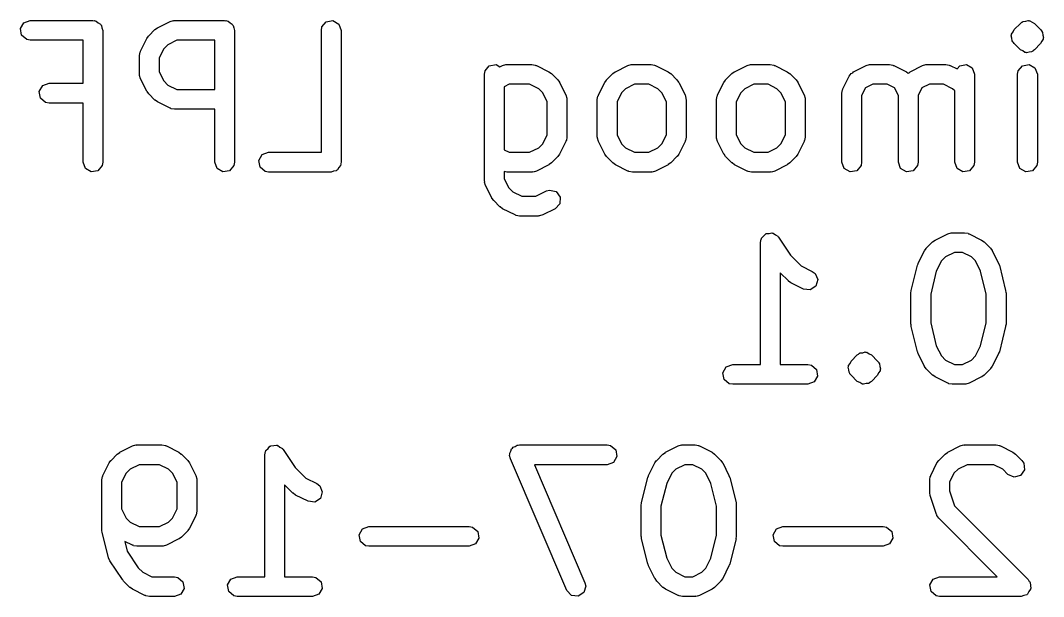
# Model space of a CAD drawing. Extents: x 121.2 to 177.3, y -123.3 to -74.8.
# Drawn here: x 162.56 to 170.32, y -79.82 to -75.45 of the extents above; entities that cross this region are included whole.
import ezdxf

# ---------------------------------------------------------------- set-up
doc = ezdxf.new("R2010")
doc.units = 0
doc.layers.add('BLACK', color=7, linetype='CONTINUOUS')

msp = doc.modelspace()

# ---------------------------------------------------------------- linework, layer by layer
at = {"layer": 'BLACK', "linetype": 'CONTINUOUS'}
for p, q in [((162.555, -75.5104), (162.581, -75.4659)), ((162.581, -75.4659), (162.629, -75.4484)), ((162.629, -75.4484), (163.105, -75.4484)), ((163.105, -75.4484), (163.115, -75.4501)), ((163.115, -75.4501), (163.118, -75.4495)), ((163.118, -75.4495), (163.121, -75.4512)), ((163.121, -75.4512), (163.131, -75.4529)), ((163.131, -75.4529), (163.146, -75.4654)), ((163.146, -75.4654), (163.163, -75.4752)), ((163.163, -75.4752), (163.165, -75.4815)), ((163.165, -75.4815), (163.17, -75.4859)), ((163.17, -75.4859), (163.174, -75.5051)), ((163.595, -75.5051), (163.596, -75.5039)), ((163.596, -75.5039), (163.691, -75.4563)), ((163.691, -75.4563), (163.716, -75.4489)), ((163.716, -75.4489), (163.72, -75.4499)), ((163.72, -75.4499), (163.724, -75.4484)), ((163.724, -75.4484), (164.105, -75.4484)), ((164.105, -75.4484), (164.115, -75.4501)), ((164.115, -75.4501), (164.118, -75.4495)), ((164.118, -75.4495), (164.121, -75.4512)), ((164.121, -75.4512), (164.131, -75.4529)), ((164.131, -75.4529), (164.146, -75.4654)), ((164.146, -75.4654), (164.163, -75.4752)), ((164.163, -75.4752), (164.165, -75.4815)), ((164.165, -75.4815), (164.17, -75.4859)), ((164.17, -75.4859), (164.174, -75.5051)), ((164.84, -75.5234), (164.844, -75.4977)), ((164.844, -75.4977), (164.877, -75.4584)), ((164.877, -75.4584), (164.928, -75.4495)), ((164.928, -75.4495), (164.972, -75.4752)), ((164.972, -75.4752), (164.99, -75.5234)), ((170.1, -75.518), (170.148, -75.4703)), ((170.148, -75.4703), (170.156, -75.4647)), ((170.156, -75.4647), (170.158, -75.4619)), ((170.158, -75.4619), (170.161, -75.4611)), ((170.161, -75.461), (170.163, -75.4584)), ((170.161, -75.4611), (170.161, -75.461)), ((170.163, -75.4584), (170.165, -75.4581)), ((170.165, -75.4581), (170.169, -75.4554)), ((170.169, -75.4554), (170.188, -75.4537)), ((170.188, -75.4537), (170.207, -75.4487)), ((170.207, -75.4487), (170.21, -75.4501)), ((170.21, -75.4501), (170.214, -75.4495)), ((170.214, -75.4495), (170.217, -75.4512)), ((170.217, -75.4512), (170.22, -75.4509)), ((170.22, -75.4509), (170.236, -75.4621)), ((170.236, -75.4621), (170.254, -75.4703)), ((170.254, -75.4703), (170.301, -75.518)), ((162.564, -75.5609), (162.555, -75.5104)), ((162.604, -75.5939), (162.564, -75.5609)), ((163.174, -75.5051), (163.18, -75.5234)), ((163.18, -75.5234), (163.18, -76.5234)), ((163.514, -75.5851), (163.528, -75.5671)), ((163.528, -75.5671), (163.529, -75.5656)), ((163.529, -75.5656), (163.576, -75.518)), ((163.576, -75.518), (163.595, -75.5051)), ((164.174, -75.5051), (164.18, -75.5234)), ((164.18, -75.5234), (164.18, -76.5234)), ((164.84, -76.4484), (164.84, -75.5234)), ((164.99, -75.5234), (164.99, -76.5234)), ((170.078, -75.5645), (170.081, -75.5583)), ((170.083, -75.5833), (170.078, -75.5645)), ((170.081, -75.5516), (170.092, -75.5356)), ((170.081, -75.5583), (170.081, -75.5516)), ((170.092, -75.5356), (170.1, -75.518)), ((170.301, -75.518), (170.307, -75.5261)), ((170.307, -75.5261), (170.31, -75.528)), ((170.31, -75.528), (170.311, -75.5312)), ((170.311, -75.5312), (170.316, -75.5393)), ((170.316, -75.5393), (170.318, -75.5587)), ((170.318, -75.5587), (170.323, -75.5775)), ((170.323, -75.5775), (170.32, -75.5837)), ((162.629, -75.5984), (162.604, -75.5939)), ((163.03, -75.5984), (162.629, -75.5984)), ((163.03, -75.9246), (163.03, -75.5984)), ((163.467, -75.6803), (163.514, -75.5851)), ((163.674, -75.6326), (163.643, -75.663)), ((163.742, -75.5984), (163.674, -75.6326)), ((164.03, -75.5984), (163.742, -75.5984)), ((164.03, -75.9722), (164.03, -75.5984)), ((170.085, -75.6027), (170.083, -75.5833)), ((170.091, -75.6108), (170.085, -75.6027)), ((170.092, -75.614), (170.091, -75.6108)), ((170.094, -75.6159), (170.092, -75.614)), ((170.1, -75.624), (170.094, -75.6159)), ((170.148, -75.6717), (170.1, -75.624)), ((170.301, -75.624), (170.254, -75.6717)), ((170.31, -75.6064), (170.301, -75.624)), ((170.321, -75.5904), (170.31, -75.6064)), ((170.32, -75.5837), (170.321, -75.5904)), ((163.459, -75.7139), (163.463, -75.6882)), ((163.459, -75.8567), (163.459, -75.7139)), ((163.463, -75.6882), (163.466, -75.6848)), ((163.466, -75.6848), (163.467, -75.6803)), ((163.643, -75.663), (163.609, -75.7316)), ((163.609, -75.7316), (163.609, -75.839)), ((170.165, -75.6799), (170.148, -75.6717)), ((170.181, -75.6911), (170.165, -75.6799)), ((170.185, -75.6908), (170.181, -75.6911)), ((170.188, -75.6925), (170.185, -75.6908)), ((170.191, -75.6919), (170.188, -75.6925)), ((170.194, -75.6933), (170.191, -75.6919)), ((170.213, -75.6883), (170.194, -75.6933)), ((170.232, -75.6866), (170.213, -75.6883)), ((170.236, -75.6839), (170.232, -75.6866)), ((170.238, -75.6836), (170.236, -75.6839)), ((170.24, -75.681), (170.238, -75.6836)), ((170.244, -75.6801), (170.24, -75.6809)), ((170.24, -75.6809), (170.24, -75.681)), ((170.246, -75.6773), (170.244, -75.6801)), ((170.254, -75.6717), (170.246, -75.6773)), ((166.083, -75.8311), (166.115, -75.7918)), ((166.115, -75.7918), (166.166, -75.7829)), ((166.166, -75.7829), (166.195, -75.7995)), ((166.195, -75.7995), (166.215, -75.7896)), ((166.215, -75.7896), (166.24, -75.7822)), ((166.24, -75.7822), (166.244, -75.7832)), ((166.244, -75.7832), (166.248, -75.7817)), ((166.248, -75.7817), (166.439, -75.7817)), ((166.439, -75.7817), (166.464, -75.7862)), ((166.464, -75.7862), (166.468, -75.7891)), ((166.468, -75.7891), (166.472, -75.7896)), ((166.472, -75.7896), (166.567, -75.8373)), ((167.072, -75.8373), (167.167, -75.7896)), ((167.167, -75.7896), (167.192, -75.7822)), ((167.192, -75.7822), (167.196, -75.7832)), ((167.196, -75.7832), (167.201, -75.7817)), ((167.201, -75.7817), (167.343, -75.7817)), ((167.343, -75.7817), (167.369, -75.7862)), ((167.369, -75.7862), (167.373, -75.7891)), ((167.373, -75.7891), (167.377, -75.7896)), ((167.377, -75.7896), (167.472, -75.8373)), ((167.977, -75.8373), (168.072, -75.7896)), ((168.072, -75.7896), (168.097, -75.7822)), ((168.097, -75.7822), (168.101, -75.7832)), ((168.101, -75.7832), (168.105, -75.7817)), ((168.105, -75.7817), (168.248, -75.7817)), ((168.248, -75.7817), (168.274, -75.7862)), ((168.274, -75.7862), (168.277, -75.7891)), ((168.277, -75.7891), (168.282, -75.7896)), ((168.282, -75.7896), (168.377, -75.8373)), ((168.881, -75.8373), (168.977, -75.7896)), ((168.977, -75.7896), (169.002, -75.7822)), ((169.002, -75.7822), (169.006, -75.7832)), ((169.006, -75.7832), (169.01, -75.7817)), ((169.01, -75.7817), (169.153, -75.7817)), ((169.153, -75.7817), (169.179, -75.7862)), ((169.179, -75.7862), (169.182, -75.7891)), ((169.182, -75.7891), (169.187, -75.7896)), ((169.187, -75.7896), (169.282, -75.8373)), ((169.31, -75.8373), (169.405, -75.7896)), ((169.405, -75.7896), (169.43, -75.7822)), ((169.43, -75.7822), (169.434, -75.7832)), ((169.434, -75.7832), (169.439, -75.7817)), ((169.439, -75.7817), (169.582, -75.7817)), ((169.582, -75.7817), (169.607, -75.7862)), ((169.607, -75.7862), (169.611, -75.7891)), ((169.611, -75.7891), (169.615, -75.7896)), ((169.615, -75.7896), (169.667, -75.8156)), ((169.667, -75.8156), (169.687, -75.7918)), ((169.687, -75.7918), (169.737, -75.7829)), ((169.737, -75.7829), (169.782, -75.8085)), ((169.782, -75.8085), (169.799, -75.8567)), ((170.13, -75.8311), (170.163, -75.7918)), ((170.163, -75.7918), (170.214, -75.7829)), ((170.214, -75.7829), (170.258, -75.8085)), ((170.258, -75.8085), (170.276, -75.8567)), ((163.46, -75.8609), (163.459, -75.8567)), ((163.459, -75.8653), (163.46, -75.8609)), ((163.467, -75.8903), (163.459, -75.8653)), ((163.514, -75.9855), (163.467, -75.8903)), ((163.609, -75.839), (163.643, -75.9075)), ((166.078, -75.8567), (166.083, -75.8311)), ((166.078, -76.6662), (166.078, -75.8567)), ((166.567, -75.8373), (166.586, -75.8506)), ((166.586, -75.8506), (166.587, -75.8513)), ((166.587, -75.8513), (166.635, -75.8989)), ((167.005, -75.8989), (167.052, -75.8513)), ((167.052, -75.8513), (167.071, -75.8384)), ((167.071, -75.8384), (167.072, -75.8373)), ((167.472, -75.8373), (167.49, -75.8506)), ((167.49, -75.8506), (167.492, -75.8513)), ((167.492, -75.8513), (167.539, -75.8989)), ((167.909, -75.8989), (167.957, -75.8513)), ((167.957, -75.8513), (167.975, -75.8384)), ((167.975, -75.8384), (167.977, -75.8373)), ((168.377, -75.8373), (168.395, -75.8506)), ((168.395, -75.8506), (168.397, -75.8513)), ((168.397, -75.8513), (168.444, -75.8989)), ((168.8, -75.966), (168.848, -75.8708)), ((168.848, -75.8708), (168.863, -75.8499)), ((168.863, -75.8499), (168.874, -75.8454)), ((168.874, -75.8454), (168.881, -75.8373)), ((169.282, -75.8373), (169.296, -75.848)), ((169.296, -75.848), (169.302, -75.8454)), ((169.302, -75.8454), (169.31, -75.8373)), ((169.799, -75.8567), (169.799, -76.5234)), ((170.126, -75.8567), (170.13, -75.8311)), ((170.126, -76.5234), (170.126, -75.8567)), ((170.276, -75.8567), (170.276, -76.5234)), ((162.698, -75.9865), (162.724, -75.9421)), ((162.724, -75.9421), (162.772, -75.9246)), ((162.772, -75.9246), (163.03, -75.9246)), ((163.643, -75.9075), (163.674, -75.9379)), ((163.674, -75.9379), (163.742, -75.9722)), ((166.266, -75.9317), (166.228, -75.9507)), ((166.228, -75.9507), (166.228, -76.4294)), ((166.421, -75.9317), (166.266, -75.9317)), ((166.49, -75.966), (166.421, -75.9317)), ((166.52, -75.9964), (166.49, -75.966)), ((166.635, -75.8989), (166.647, -75.9173)), ((166.647, -75.9173), (166.649, -75.9184)), ((166.649, -75.9184), (166.696, -76.0136)), ((166.943, -76.0136), (166.991, -75.9184)), ((166.991, -75.9184), (167.004, -75.9004)), ((167.004, -75.9004), (167.005, -75.8989)), ((167.15, -75.966), (167.119, -75.9964)), ((167.218, -75.9317), (167.15, -75.966)), ((167.326, -75.9317), (167.218, -75.9317)), ((167.394, -75.966), (167.326, -75.9317)), ((167.425, -75.9964), (167.394, -75.966)), ((167.539, -75.8989), (167.552, -75.9173)), ((167.552, -75.9173), (167.553, -75.9184)), ((167.553, -75.9184), (167.601, -76.0136)), ((167.848, -76.0136), (167.895, -75.9184)), ((167.895, -75.9184), (167.909, -75.9004)), ((167.909, -75.9004), (167.909, -75.8989)), ((168.055, -75.966), (168.024, -75.9964)), ((168.123, -75.9317), (168.055, -75.966)), ((168.231, -75.9317), (168.123, -75.9317)), ((168.299, -75.966), (168.231, -75.9317)), ((168.329, -75.9964), (168.299, -75.966)), ((168.444, -75.8989), (168.457, -75.9173)), ((168.457, -75.9173), (168.458, -75.9184)), ((168.458, -75.9184), (168.506, -76.0136)), ((168.797, -75.9739), (168.8, -75.9705)), ((168.8, -75.9705), (168.8, -75.966)), ((168.971, -75.9602), (168.942, -76.0173)), ((169.028, -75.9317), (168.971, -75.9602)), ((169.135, -75.9317), (169.028, -75.9317)), ((169.192, -75.9602), (169.135, -75.9317)), ((169.221, -76.0173), (169.192, -75.9602)), ((169.399, -75.9602), (169.371, -76.0173)), ((169.456, -75.9317), (169.399, -75.9602)), ((169.564, -75.9317), (169.456, -75.9317)), ((169.632, -75.966), (169.564, -75.9317)), ((169.649, -75.983), (169.632, -75.966)), ((162.707, -76.0371), (162.698, -75.9865)), ((162.746, -76.07), (162.707, -76.0371)), ((163.516, -75.9866), (163.514, -75.9855)), ((163.529, -76.005), (163.516, -75.9866)), ((163.576, -76.0526), (163.529, -76.005)), ((163.742, -75.9722), (164.03, -75.9722)), ((166.554, -76.0649), (166.52, -75.9964)), ((166.696, -76.0136), (166.704, -76.0386)), ((166.704, -76.0386), (166.703, -76.043)), ((166.703, -76.043), (166.704, -76.0472)), ((166.704, -76.0472), (166.704, -76.3329)), ((166.935, -76.0472), (166.94, -76.0215)), ((166.935, -76.3329), (166.935, -76.0472)), ((166.94, -76.0215), (166.943, -76.0181)), ((166.943, -76.0181), (166.943, -76.0136)), ((167.119, -75.9964), (167.085, -76.0649)), ((167.459, -76.0649), (167.425, -75.9964)), ((167.601, -76.0136), (167.608, -76.0386)), ((167.608, -76.0386), (167.607, -76.043)), ((167.607, -76.043), (167.609, -76.0472)), ((167.609, -76.0472), (167.609, -76.3329)), ((167.84, -76.0472), (167.844, -76.0215)), ((167.84, -76.3329), (167.84, -76.0472)), ((167.844, -76.0215), (167.847, -76.0181)), ((167.847, -76.0181), (167.848, -76.0136)), ((168.024, -75.9964), (167.99, -76.0649)), ((168.364, -76.0649), (168.329, -75.9964)), ((168.506, -76.0136), (168.513, -76.0386)), ((168.513, -76.0386), (168.512, -76.043)), ((168.512, -76.043), (168.514, -76.0472)), ((168.514, -76.0472), (168.514, -76.3329)), ((168.792, -75.9996), (168.797, -75.9739)), ((168.792, -76.5234), (168.792, -75.9996)), ((168.942, -76.0173), (168.942, -76.5234)), ((169.221, -76.5234), (169.221, -76.0173)), ((169.371, -76.0173), (169.371, -76.5234)), ((169.649, -76.5234), (169.649, -75.983)), ((162.772, -76.0746), (162.746, -76.07)), ((163.03, -76.0746), (162.772, -76.0746)), ((163.03, -76.5234), (163.03, -76.0746)), ((163.578, -76.0533), (163.576, -76.0526)), ((163.596, -76.0667), (163.578, -76.0533)), ((163.691, -76.1143), (163.596, -76.0667)), ((163.695, -76.1148), (163.691, -76.1143)), ((163.699, -76.1177), (163.695, -76.1148)), ((163.724, -76.1222), (163.699, -76.1177)), ((164.03, -76.1222), (163.724, -76.1222)), ((164.03, -76.5234), (164.03, -76.1222)), ((166.554, -76.3152), (166.554, -76.0649)), ((167.085, -76.0649), (167.085, -76.3152)), ((167.459, -76.3152), (167.459, -76.0649)), ((167.99, -76.0649), (167.99, -76.3152)), ((168.364, -76.3152), (168.364, -76.0649)), ((166.52, -76.3837), (166.554, -76.3152)), ((166.7, -76.3586), (166.697, -76.362)), ((166.704, -76.3329), (166.7, -76.3586)), ((166.937, -76.3371), (166.935, -76.3329)), ((166.936, -76.3415), (166.937, -76.3371)), ((166.943, -76.3664), (166.936, -76.3415)), ((167.085, -76.3152), (167.119, -76.3837)), ((167.425, -76.3837), (167.459, -76.3152)), ((167.604, -76.3586), (167.602, -76.362)), ((167.609, -76.3329), (167.604, -76.3586)), ((167.841, -76.3371), (167.84, -76.3329)), ((167.84, -76.3415), (167.841, -76.3371)), ((167.848, -76.3664), (167.84, -76.3415)), ((167.99, -76.3152), (168.024, -76.3837)), ((168.329, -76.3837), (168.364, -76.3152)), ((168.509, -76.3586), (168.506, -76.362)), ((168.514, -76.3329), (168.509, -76.3586)), ((166.228, -76.4294), (166.266, -76.4484)), ((166.421, -76.4484), (166.49, -76.4141)), ((166.49, -76.4141), (166.52, -76.3837)), ((166.696, -76.3664), (166.649, -76.4617)), ((166.697, -76.362), (166.696, -76.3664)), ((166.991, -76.4617), (166.943, -76.3664)), ((167.119, -76.3837), (167.15, -76.4141)), ((167.15, -76.4141), (167.218, -76.4484)), ((167.326, -76.4484), (167.394, -76.4141)), ((167.394, -76.4141), (167.425, -76.3837)), ((167.601, -76.3664), (167.553, -76.4617)), ((167.602, -76.362), (167.601, -76.3664)), ((167.895, -76.4617), (167.848, -76.3664)), ((168.024, -76.3837), (168.055, -76.4141)), ((168.055, -76.4141), (168.123, -76.4484)), ((168.231, -76.4484), (168.299, -76.4141)), ((168.299, -76.4141), (168.329, -76.3837)), ((168.506, -76.3664), (168.458, -76.4617)), ((168.506, -76.362), (168.506, -76.3664)), ((164.365, -76.5104), (164.391, -76.4659)), ((164.374, -76.5609), (164.365, -76.5104)), ((164.391, -76.4659), (164.439, -76.4484)), ((164.439, -76.4484), (164.84, -76.4484)), ((166.266, -76.4484), (166.421, -76.4484)), ((166.635, -76.4812), (166.587, -76.5288)), ((166.649, -76.4617), (166.635, -76.4797)), ((166.635, -76.4797), (166.635, -76.4812)), ((166.992, -76.4628), (166.991, -76.4617)), ((167.005, -76.4812), (166.992, -76.4628)), ((167.052, -76.5288), (167.005, -76.4812)), ((167.218, -76.4484), (167.326, -76.4484)), ((167.539, -76.4812), (167.492, -76.5288)), ((167.54, -76.4797), (167.539, -76.4812)), ((167.553, -76.4617), (167.54, -76.4797)), ((167.897, -76.4628), (167.895, -76.4617)), ((167.909, -76.4812), (167.897, -76.4628)), ((167.957, -76.5288), (167.909, -76.4812)), ((168.123, -76.4484), (168.231, -76.4484)), ((168.444, -76.4812), (168.397, -76.5288)), ((168.445, -76.4797), (168.444, -76.4812)), ((168.458, -76.4617), (168.445, -76.4797)), ((163.048, -76.5716), (163.03, -76.5234)), ((163.092, -76.5972), (163.048, -76.5716)), ((163.143, -76.5883), (163.092, -76.5972)), ((163.176, -76.549), (163.143, -76.5883)), ((163.18, -76.5234), (163.176, -76.549)), ((164.048, -76.5716), (164.03, -76.5234)), ((164.092, -76.5972), (164.048, -76.5716)), ((164.143, -76.5883), (164.092, -76.5972)), ((164.176, -76.549), (164.143, -76.5883)), ((164.18, -76.5234), (164.176, -76.549)), ((164.413, -76.5939), (164.374, -76.5609)), ((164.933, -76.5917), (164.915, -76.5984)), ((164.952, -76.5883), (164.933, -76.5917)), ((164.957, -76.5831), (164.952, -76.5883)), ((164.963, -76.5808), (164.957, -76.5831)), ((164.973, -76.564), (164.963, -76.5808)), ((164.985, -76.549), (164.973, -76.564)), ((164.987, -76.5393), (164.985, -76.549)), ((164.989, -76.5364), (164.987, -76.5393)), ((164.99, -76.5234), (164.988, -76.5331)), ((164.988, -76.5331), (164.989, -76.5364)), ((166.472, -76.5905), (166.447, -76.5979)), ((166.567, -76.5428), (166.472, -76.5905)), ((166.569, -76.5417), (166.567, -76.5428)), ((166.587, -76.5288), (166.569, -76.5417)), ((167.054, -76.5295), (167.052, -76.5288)), ((167.072, -76.5428), (167.054, -76.5295)), ((167.167, -76.5905), (167.072, -76.5428)), ((167.172, -76.591), (167.167, -76.5905)), ((167.175, -76.5939), (167.172, -76.591)), ((167.377, -76.5905), (167.352, -76.5979)), ((167.472, -76.5428), (167.377, -76.5905)), ((167.473, -76.5417), (167.472, -76.5428)), ((167.492, -76.5288), (167.473, -76.5417)), ((167.959, -76.5295), (167.957, -76.5288)), ((167.977, -76.5428), (167.959, -76.5295)), ((168.072, -76.5905), (167.977, -76.5428)), ((168.076, -76.591), (168.072, -76.5905)), ((168.08, -76.5939), (168.076, -76.591)), ((168.282, -76.5905), (168.257, -76.5979)), ((168.377, -76.5428), (168.282, -76.5905)), ((168.378, -76.5417), (168.377, -76.5428)), ((168.397, -76.5288), (168.378, -76.5417)), ((168.81, -76.5716), (168.792, -76.5234)), ((168.854, -76.5972), (168.81, -76.5716)), ((168.905, -76.5883), (168.854, -76.5972)), ((168.938, -76.549), (168.905, -76.5883)), ((168.942, -76.5234), (168.938, -76.549)), ((169.238, -76.5716), (169.221, -76.5234)), ((169.283, -76.5972), (169.238, -76.5716)), ((169.333, -76.5883), (169.283, -76.5972)), ((169.366, -76.549), (169.333, -76.5883)), ((169.371, -76.5234), (169.366, -76.549)), ((169.667, -76.5716), (169.649, -76.5234)), ((169.711, -76.5972), (169.667, -76.5716)), ((169.762, -76.5883), (169.711, -76.5972)), ((169.795, -76.549), (169.762, -76.5883)), ((169.799, -76.5234), (169.795, -76.549)), ((170.143, -76.5716), (170.126, -76.5234)), ((170.188, -76.5972), (170.143, -76.5716)), ((170.238, -76.5883), (170.188, -76.5972)), ((170.271, -76.549), (170.238, -76.5883)), ((170.276, -76.5234), (170.271, -76.549)), ((164.439, -76.5984), (164.413, -76.5939)), ((164.915, -76.5984), (164.439, -76.5984)), ((166.08, -76.6705), (166.078, -76.6662)), ((166.248, -76.5984), (166.228, -76.5948)), ((166.228, -76.5948), (166.228, -76.6485)), ((166.228, -76.6485), (166.262, -76.717)), ((166.439, -76.5984), (166.248, -76.5984)), ((166.443, -76.5968), (166.439, -76.5984)), ((166.447, -76.5979), (166.443, -76.5968)), ((167.201, -76.5984), (167.175, -76.5939)), ((167.343, -76.5984), (167.201, -76.5984)), ((167.348, -76.5968), (167.343, -76.5984)), ((167.352, -76.5979), (167.348, -76.5968)), ((168.105, -76.5984), (168.08, -76.5939)), ((168.248, -76.5984), (168.105, -76.5984)), ((168.252, -76.5968), (168.248, -76.5984)), ((168.257, -76.5979), (168.252, -76.5968)), ((166.078, -76.6748), (166.08, -76.6705)), ((166.086, -76.6998), (166.078, -76.6748)), ((166.134, -76.795), (166.086, -76.6998)), ((166.262, -76.717), (166.293, -76.7475)), ((166.293, -76.7475), (166.361, -76.7817)), ((166.469, -76.7817), (166.548, -76.742)), ((166.548, -76.742), (166.573, -76.7346)), ((166.573, -76.7346), (166.623, -76.7465)), ((166.623, -76.7465), (166.653, -76.7877)), ((166.135, -76.7961), (166.134, -76.795)), ((166.148, -76.8145), (166.135, -76.7961)), ((166.195, -76.8621), (166.148, -76.8145)), ((166.361, -76.7817), (166.469, -76.7817)), ((166.653, -76.7877), (166.65, -76.8389)), ((166.197, -76.8628), (166.195, -76.8621)), ((166.215, -76.8762), (166.197, -76.8628)), ((166.31, -76.9238), (166.215, -76.8762)), ((166.615, -76.8762), (166.52, -76.9238)), ((166.65, -76.8389), (166.615, -76.8762)), ((166.314, -76.9243), (166.31, -76.9238)), ((166.318, -76.9272), (166.314, -76.9243)), ((166.343, -76.9317), (166.318, -76.9272)), ((166.486, -76.9317), (166.343, -76.9317)), ((166.491, -76.9302), (166.486, -76.9317)), ((166.495, -76.9312), (166.491, -76.9302)), ((166.52, -76.9238), (166.495, -76.9312)), ((169.625, -77.0599), (169.629, -77.0584)), ((169.629, -77.0584), (169.724, -77.0584)), ((169.724, -77.0584), (169.75, -77.0629)), ((168.173, -77.1334), (168.178, -77.1077)), ((168.173, -78.0584), (168.173, -77.1334)), ((168.178, -77.1077), (168.181, -77.1044)), ((168.181, -77.1001), (168.197, -77.0851)), ((168.181, -77.1044), (168.181, -77.1001)), ((168.197, -77.0851), (168.211, -77.0684)), ((168.211, -77.0684), (168.215, -77.0677)), ((168.215, -77.0677), (168.218, -77.0647)), ((168.218, -77.0647), (168.24, -77.0633)), ((168.24, -77.0633), (168.261, -77.0595)), ((168.261, -77.0595), (168.265, -77.0617)), ((168.265, -77.0617), (168.269, -77.0614)), ((168.269, -77.0614), (168.287, -77.0743)), ((168.287, -77.0743), (168.306, -77.0852)), ((168.306, -77.0852), (168.307, -77.0892)), ((168.307, -77.0892), (168.311, -77.0918)), ((168.311, -77.0918), (168.402, -77.2285)), ((169.433, -77.1756), (169.481, -77.128)), ((169.481, -77.128), (169.499, -77.1151)), ((169.499, -77.1151), (169.5, -77.1139)), ((169.5, -77.1139), (169.596, -77.0663)), ((169.596, -77.0663), (169.621, -77.0589)), ((169.621, -77.0589), (169.625, -77.0599)), ((169.75, -77.0629), (169.754, -77.0658)), ((169.754, -77.0658), (169.758, -77.0663)), ((169.758, -77.0663), (169.853, -77.1139)), ((169.853, -77.1139), (169.871, -77.1273)), ((169.871, -77.1273), (169.873, -77.128)), ((169.873, -77.128), (169.92, -77.1756)), ((169.372, -77.2903), (169.419, -77.1951)), ((169.419, -77.1951), (169.433, -77.1771)), ((169.433, -77.1771), (169.433, -77.1756)), ((169.647, -77.2084), (169.578, -77.2426)), ((169.707, -77.2084), (169.647, -77.2084)), ((169.775, -77.2426), (169.707, -77.2084)), ((169.92, -77.1756), (169.933, -77.194)), ((169.933, -77.194), (169.934, -77.1951)), ((169.934, -77.1951), (169.982, -77.2903)), ((168.402, -77.2285), (168.483, -77.3098)), ((169.371, -77.2938), (169.372, -77.2903)), ((169.548, -77.273), (169.509, -77.35)), ((169.578, -77.2426), (169.548, -77.273)), ((169.806, -77.273), (169.775, -77.2426)), ((169.844, -77.35), (169.806, -77.273)), ((169.982, -77.2903), (169.986, -77.3027)), ((168.386, -77.4245), (168.323, -77.3621)), ((168.323, -77.3621), (168.323, -78.0584)), ((168.483, -77.3098), (168.567, -77.352)), ((168.567, -77.352), (168.588, -77.3675)), ((168.588, -77.3675), (168.609, -77.4146)), ((169.318, -77.4961), (169.366, -77.3057)), ((169.366, -77.3057), (169.371, -77.2938)), ((169.509, -77.35), (169.466, -77.5236)), ((169.888, -77.5236), (169.844, -77.35)), ((169.986, -77.3027), (169.988, -77.3057)), ((169.988, -77.3057), (170.035, -77.4961)), ((168.387, -77.4252), (168.386, -77.4245)), ((168.405, -77.4386), (168.387, -77.4252)), ((168.5, -77.4862), (168.405, -77.4386)), ((168.609, -77.4146), (168.594, -77.4638)), ((168.551, -77.492), (168.5, -77.4862)), ((168.594, -77.4638), (168.551, -77.492)), ((169.316, -77.5143), (169.319, -77.4996)), ((169.316, -77.7524), (169.316, -77.5143)), ((169.319, -77.4996), (169.318, -77.4961)), ((169.466, -77.5236), (169.466, -77.7432)), ((169.888, -77.7432), (169.888, -77.5236)), ((170.035, -77.4961), (170.036, -77.5111)), ((170.036, -77.5111), (170.038, -77.5143)), ((170.038, -77.5143), (170.038, -77.7524)), ((169.317, -77.7557), (169.316, -77.7524)), ((169.318, -77.7706), (169.317, -77.7557)), ((169.466, -77.7432), (169.509, -77.9167)), ((169.844, -77.9167), (169.888, -77.7432)), ((170.038, -77.7524), (170.035, -77.7672)), ((169.366, -77.9611), (169.318, -77.7706)), ((170.035, -77.7706), (169.988, -77.9611)), ((170.035, -77.7672), (170.035, -77.7706)), ((168.862, -78.0327), (168.909, -77.9851)), ((168.909, -77.9851), (168.918, -77.9794)), ((168.918, -77.9794), (168.92, -77.9767)), ((168.92, -77.9767), (168.923, -77.9758)), ((168.923, -77.9757), (168.925, -77.9732)), ((168.923, -77.9758), (168.923, -77.9757)), ((168.925, -77.9732), (168.927, -77.9728)), ((168.927, -77.9728), (168.931, -77.9702)), ((168.931, -77.9702), (168.95, -77.9685)), ((168.95, -77.9685), (168.969, -77.9634)), ((168.969, -77.9634), (168.972, -77.9649)), ((168.972, -77.9649), (168.976, -77.9643)), ((168.976, -77.9643), (168.979, -77.966)), ((168.979, -77.966), (168.982, -77.9657)), ((168.982, -77.9657), (168.998, -77.9769)), ((168.998, -77.9769), (169.016, -77.9851)), ((169.016, -77.9851), (169.063, -78.0327)), ((169.368, -77.964), (169.366, -77.9611)), ((169.372, -77.9764), (169.368, -77.964)), ((169.419, -78.0717), (169.372, -77.9764)), ((169.509, -77.9167), (169.548, -77.9937)), ((169.806, -77.9937), (169.844, -77.9167)), ((169.982, -77.9764), (169.934, -78.0717)), ((169.988, -77.9611), (169.982, -77.9729)), ((169.982, -77.9729), (169.982, -77.9764)), ((167.914, -78.0759), (167.963, -78.0584)), ((167.963, -78.0584), (168.173, -78.0584)), ((168.323, -78.0584), (168.534, -78.0584)), ((168.534, -78.0584), (168.56, -78.0629)), ((168.56, -78.0629), (168.599, -78.0959)), ((168.842, -78.0663), (168.854, -78.0504)), ((168.843, -78.0731), (168.842, -78.0663)), ((168.854, -78.0504), (168.862, -78.0327)), ((169.063, -78.0327), (169.069, -78.0408)), ((169.069, -78.0408), (169.072, -78.0427)), ((169.072, -78.0427), (169.072, -78.046)), ((169.072, -78.046), (169.078, -78.0541)), ((169.078, -78.0541), (169.08, -78.0735)), ((169.548, -77.9937), (169.578, -78.0241)), ((169.578, -78.0241), (169.647, -78.0584)), ((169.647, -78.0584), (169.707, -78.0584)), ((169.707, -78.0584), (169.775, -78.0241)), ((169.775, -78.0241), (169.806, -77.9937)), ((167.889, -78.1204), (167.914, -78.0759)), ((167.898, -78.1709), (167.889, -78.1204)), ((168.599, -78.0959), (168.608, -78.1464)), ((168.84, -78.0792), (168.843, -78.0731)), ((168.845, -78.098), (168.84, -78.0792)), ((168.847, -78.1175), (168.845, -78.098)), ((168.853, -78.1256), (168.847, -78.1175)), ((168.853, -78.1288), (168.853, -78.1256)), ((168.856, -78.1307), (168.853, -78.1288)), ((168.862, -78.1388), (168.856, -78.1307)), ((168.909, -78.1864), (168.862, -78.1388)), ((169.063, -78.1388), (169.016, -78.1864)), ((169.071, -78.1211), (169.063, -78.1388)), ((169.083, -78.1052), (169.071, -78.1211)), ((169.08, -78.0735), (169.085, -78.0923)), ((169.085, -78.0923), (169.082, -78.0984)), ((169.082, -78.0984), (169.083, -78.1052)), ((169.42, -78.0728), (169.419, -78.0717)), ((169.433, -78.0912), (169.42, -78.0728)), ((169.481, -78.1388), (169.433, -78.0912)), ((169.482, -78.1395), (169.481, -78.1388)), ((169.5, -78.1528), (169.482, -78.1395)), ((169.873, -78.1388), (169.854, -78.1517)), ((169.92, -78.0912), (169.873, -78.1388)), ((169.921, -78.0897), (169.92, -78.0912)), ((169.934, -78.0717), (169.921, -78.0897)), ((167.937, -78.2039), (167.898, -78.1709)), ((167.963, -78.2084), (167.937, -78.2039)), ((168.534, -78.2084), (167.963, -78.2084)), ((168.582, -78.1908), (168.534, -78.2084)), ((168.608, -78.1464), (168.582, -78.1908)), ((168.927, -78.1946), (168.909, -78.1864)), ((168.943, -78.2058), (168.927, -78.1946)), ((168.947, -78.2055), (168.943, -78.2058)), ((168.949, -78.2072), (168.947, -78.2055)), ((168.953, -78.2066), (168.949, -78.2072)), ((168.956, -78.2081), (168.953, -78.2066)), ((168.975, -78.2031), (168.956, -78.2081)), ((168.994, -78.2014), (168.975, -78.2031)), ((168.998, -78.1987), (168.994, -78.2014)), ((169, -78.1983), (168.998, -78.1987)), ((169.002, -78.1958), (169, -78.1983)), ((169.006, -78.1948), (169.002, -78.1957)), ((169.002, -78.1957), (169.002, -78.1958)), ((169.007, -78.1921), (169.006, -78.1948)), ((169.016, -78.1864), (169.007, -78.1921)), ((169.596, -78.2005), (169.5, -78.1528)), ((169.6, -78.201), (169.596, -78.2005)), ((169.604, -78.2039), (169.6, -78.201)), ((169.629, -78.2084), (169.604, -78.2039)), ((169.724, -78.2084), (169.629, -78.2084)), ((169.729, -78.2068), (169.724, -78.2084)), ((169.733, -78.2079), (169.729, -78.2068)), ((169.758, -78.2005), (169.733, -78.2079)), ((169.853, -78.1528), (169.758, -78.2005)), ((169.854, -78.1517), (169.853, -78.1528)), ((163.31, -78.7239), (163.405, -78.6763)), ((163.405, -78.6763), (163.43, -78.6689)), ((163.43, -78.6689), (163.434, -78.6699)), ((163.434, -78.6699), (163.439, -78.6684)), ((163.439, -78.6684), (163.629, -78.6684)), ((163.629, -78.6684), (163.655, -78.6729)), ((163.655, -78.6729), (163.658, -78.6758)), ((163.658, -78.6758), (163.663, -78.6763)), ((163.663, -78.6763), (163.758, -78.7239)), ((164.435, -78.6951), (164.449, -78.6784)), ((164.449, -78.6784), (164.453, -78.6777)), ((164.453, -78.6777), (164.456, -78.6747)), ((164.456, -78.6747), (164.478, -78.6733)), ((164.478, -78.6733), (164.499, -78.6695)), ((164.499, -78.6695), (164.503, -78.6717)), ((164.503, -78.6717), (164.507, -78.6714)), ((164.507, -78.6714), (164.525, -78.6843)), ((164.525, -78.6843), (164.544, -78.6952)), ((166.291, -78.6936), (166.295, -78.6859)), ((166.295, -78.6859), (166.312, -78.6799)), ((166.312, -78.6799), (166.326, -78.6704)), ((166.326, -78.6704), (166.335, -78.6714)), ((166.335, -78.6714), (166.343, -78.6684)), ((166.343, -78.6684), (167.01, -78.6684)), ((167.01, -78.6684), (167.036, -78.6729)), ((167.036, -78.6729), (167.075, -78.7059)), ((167.453, -78.7239), (167.548, -78.6763)), ((167.548, -78.6763), (167.573, -78.6689)), ((167.573, -78.6689), (167.577, -78.6699)), ((167.577, -78.6699), (167.582, -78.6684)), ((167.582, -78.6684), (167.677, -78.6684)), ((167.677, -78.6684), (167.702, -78.6729)), ((167.702, -78.6729), (167.706, -78.6758)), ((167.706, -78.6758), (167.71, -78.6763)), ((167.71, -78.6763), (167.806, -78.7239)), ((169.596, -78.7239), (169.691, -78.6763)), ((169.691, -78.6763), (169.716, -78.6689)), ((169.716, -78.6689), (169.72, -78.6699)), ((169.72, -78.6699), (169.724, -78.6684)), ((169.724, -78.6684), (169.963, -78.6684)), ((169.963, -78.6684), (169.988, -78.6729)), ((169.988, -78.6729), (169.992, -78.6758)), ((169.992, -78.6758), (169.996, -78.6763)), ((169.996, -78.6763), (170.091, -78.7239)), ((163.243, -78.7856), (163.29, -78.738)), ((163.29, -78.738), (163.309, -78.7251)), ((163.309, -78.7251), (163.31, -78.7239)), ((163.758, -78.7239), (163.776, -78.7373)), ((163.776, -78.7373), (163.777, -78.738)), ((163.777, -78.738), (163.825, -78.7856)), ((164.411, -78.7434), (164.416, -78.7177)), ((164.411, -79.6684), (164.411, -78.7434)), ((164.416, -78.7177), (164.419, -78.7144)), ((164.419, -78.7101), (164.435, -78.6951)), ((164.419, -78.7144), (164.419, -78.7101)), ((164.544, -78.6952), (164.545, -78.6992)), ((164.545, -78.6992), (164.549, -78.7018)), ((164.549, -78.7018), (164.64, -78.8385)), ((166.269, -78.7476), (166.271, -78.7391)), ((166.275, -78.7729), (166.269, -78.7476)), ((166.27, -78.7304), (166.278, -78.7152)), ((166.271, -78.7391), (166.27, -78.7304)), ((166.278, -78.7152), (166.283, -78.6985)), ((166.283, -78.6985), (166.291, -78.6936)), ((167.084, -78.7564), (167.058, -78.8008)), ((167.075, -78.7059), (167.084, -78.7564)), ((167.386, -78.7856), (167.433, -78.738)), ((167.433, -78.738), (167.452, -78.7251)), ((167.452, -78.7251), (167.453, -78.7239)), ((167.806, -78.7239), (167.824, -78.7373)), ((167.824, -78.7373), (167.825, -78.738)), ((167.825, -78.738), (167.873, -78.7856)), ((169.529, -78.7856), (169.576, -78.738)), ((169.576, -78.738), (169.595, -78.7251)), ((169.595, -78.7251), (169.596, -78.7239)), ((170.091, -78.7239), (170.109, -78.7373)), ((170.109, -78.7373), (170.111, -78.738)), ((170.111, -78.738), (170.158, -78.7856)), ((163.181, -78.9003), (163.229, -78.8051)), ((163.229, -78.8051), (163.242, -78.7871)), ((163.242, -78.7871), (163.243, -78.7856)), ((163.456, -78.8184), (163.388, -78.8526)), ((163.611, -78.8184), (163.456, -78.8184)), ((163.68, -78.8526), (163.611, -78.8184)), ((163.825, -78.7856), (163.838, -78.804)), ((163.838, -78.804), (163.839, -78.8051)), ((163.839, -78.8051), (163.887, -78.9003)), ((164.64, -78.8385), (164.721, -78.9198)), ((166.703, -79.7729), (166.275, -78.7729)), ((167.01, -78.8184), (166.457, -78.8184)), ((166.457, -78.8184), (166.841, -79.7138)), ((167.058, -78.8008), (167.01, -78.8184)), ((167.324, -78.9003), (167.372, -78.8051)), ((167.372, -78.8051), (167.385, -78.7871)), ((167.385, -78.7871), (167.386, -78.7856)), ((167.599, -78.8184), (167.531, -78.8526)), ((167.659, -78.8184), (167.599, -78.8184)), ((167.728, -78.8526), (167.659, -78.8184)), ((167.873, -78.7856), (167.886, -78.804)), ((167.886, -78.804), (167.887, -78.8051)), ((167.887, -78.8051), (167.934, -78.9003)), ((169.467, -78.9003), (169.514, -78.8051)), ((169.514, -78.8051), (169.528, -78.7871)), ((169.528, -78.7871), (169.529, -78.7856)), ((169.742, -78.8184), (169.674, -78.8526)), ((169.945, -78.8184), (169.742, -78.8184)), ((170.013, -78.8526), (169.945, -78.8184)), ((170.158, -78.7856), (170.173, -78.8069)), ((170.173, -78.8069), (170.178, -78.858)), ((163.173, -78.9339), (163.178, -78.9082)), ((163.178, -78.9082), (163.181, -78.9048)), ((163.181, -78.9048), (163.181, -78.9003)), ((163.357, -78.883), (163.323, -78.9516)), ((163.388, -78.8526), (163.357, -78.883)), ((163.71, -78.883), (163.68, -78.8526)), ((163.745, -78.9516), (163.71, -78.883)), ((163.887, -78.9003), (163.894, -78.9253)), ((164.721, -78.9198), (164.806, -78.962)), ((167.271, -79.1061), (167.318, -78.9157)), ((167.318, -78.9157), (167.324, -78.9038)), ((167.324, -78.9038), (167.324, -78.9003)), ((167.5, -78.883), (167.462, -78.96)), ((167.531, -78.8526), (167.5, -78.883)), ((167.758, -78.883), (167.728, -78.8526)), ((167.797, -78.96), (167.758, -78.883)), ((167.934, -78.9003), (167.938, -78.9127)), ((167.938, -78.9127), (167.94, -78.9157)), ((167.94, -78.9157), (167.988, -79.1061)), ((169.459, -78.9339), (169.463, -78.9082)), ((169.463, -78.9082), (169.466, -78.9048)), ((169.466, -78.9048), (169.467, -78.9003)), ((169.643, -78.883), (169.609, -78.9516)), ((169.674, -78.8526), (169.643, -78.883)), ((170.052, -78.8917), (170.013, -78.8526)), ((170.099, -78.9133), (170.052, -78.8917)), ((170.148, -78.9001), (170.099, -78.9133)), ((170.178, -78.858), (170.148, -78.9001)), ((163.173, -79.3148), (163.173, -78.9339)), ((163.323, -78.9516), (163.323, -79.1542)), ((163.745, -79.1542), (163.745, -78.9516)), ((163.894, -78.9253), (163.893, -78.9296)), ((163.893, -78.9296), (163.895, -78.9339)), ((163.895, -78.9339), (163.895, -79.172)), ((164.624, -79.0345), (164.561, -78.9721)), ((164.561, -78.9721), (164.561, -79.6684)), ((164.806, -78.962), (164.827, -78.9775)), ((164.827, -78.9775), (164.847, -79.0246)), ((167.462, -78.96), (167.418, -79.1336)), ((167.84, -79.1336), (167.797, -78.96)), ((169.459, -79.0291), (169.459, -78.9339)), ((169.609, -78.9516), (169.609, -79.0169)), ((164.625, -79.0352), (164.624, -79.0345)), ((164.643, -79.0486), (164.625, -79.0352)), ((164.739, -79.0962), (164.643, -79.0486)), ((164.832, -79.0738), (164.789, -79.102)), ((164.847, -79.0246), (164.832, -79.0738)), ((169.46, -79.0306), (169.459, -79.0291)), ((169.463, -79.0528), (169.46, -79.0306)), ((169.51, -79.1957), (169.463, -79.0528)), ((169.609, -79.0169), (169.647, -79.1314)), ((163.323, -79.1542), (163.357, -79.2228)), ((163.71, -79.2228), (163.745, -79.1542)), ((164.789, -79.102), (164.739, -79.0962)), ((167.268, -79.1243), (167.271, -79.1096)), ((167.268, -79.3624), (167.268, -79.1243)), ((167.271, -79.1096), (167.271, -79.1061)), ((167.418, -79.1336), (167.418, -79.3532)), ((167.84, -79.3532), (167.84, -79.1336)), ((167.988, -79.1061), (167.989, -79.1211)), ((167.989, -79.1211), (167.99, -79.1243)), ((167.99, -79.1243), (167.99, -79.3624)), ((169.647, -79.1314), (170.206, -79.6903)), ((163.357, -79.2228), (163.388, -79.2532)), ((163.68, -79.2532), (163.71, -79.2228)), ((163.887, -79.2055), (163.839, -79.3007)), ((163.89, -79.1976), (163.887, -79.201)), ((163.887, -79.201), (163.887, -79.2055)), ((163.895, -79.172), (163.89, -79.1976)), ((169.513, -79.1992), (169.51, -79.1957)), ((169.514, -79.2036), (169.513, -79.1992)), ((169.529, -79.225), (169.514, -79.2036)), ((169.972, -79.6684), (169.529, -79.225)), ((163.388, -79.2532), (163.456, -79.2874)), ((163.456, -79.2874), (163.611, -79.2874)), ((163.611, -79.2874), (163.68, -79.2532)), ((163.839, -79.3007), (163.826, -79.3187)), ((165.127, -79.3494), (165.152, -79.305)), ((165.152, -79.305), (165.201, -79.2874)), ((165.201, -79.2874), (165.963, -79.2874)), ((165.963, -79.2874), (165.988, -79.292)), ((165.988, -79.292), (166.027, -79.3249)), ((168.27, -79.3494), (168.295, -79.305)), ((168.295, -79.305), (168.343, -79.2874)), ((168.343, -79.2874), (169.105, -79.2874)), ((169.105, -79.2874), (169.131, -79.292)), ((169.131, -79.292), (169.17, -79.3249)), ((163.174, -79.3181), (163.173, -79.3148)), ((163.175, -79.333), (163.174, -79.3181)), ((163.223, -79.5235), (163.175, -79.333)), ((163.758, -79.3819), (163.663, -79.4295)), ((163.759, -79.3807), (163.758, -79.3819)), ((163.777, -79.3678), (163.759, -79.3807)), ((163.825, -79.3202), (163.777, -79.3678)), ((163.826, -79.3187), (163.825, -79.3202)), ((165.136, -79.3999), (165.127, -79.3494)), ((166.036, -79.3755), (166.011, -79.4199)), ((166.027, -79.3249), (166.036, -79.3755)), ((167.27, -79.3657), (167.268, -79.3624)), ((167.271, -79.3806), (167.27, -79.3657)), ((167.318, -79.5711), (167.271, -79.3806)), ((167.418, -79.3532), (167.462, -79.5267)), ((167.797, -79.5267), (167.84, -79.3532)), ((167.988, -79.3806), (167.94, -79.5711)), ((167.99, -79.3624), (167.987, -79.3772)), ((167.987, -79.3772), (167.988, -79.3806)), ((168.279, -79.3999), (168.27, -79.3494)), ((169.179, -79.3755), (169.154, -79.4199)), ((169.17, -79.3249), (169.179, -79.3755)), ((163.405, -79.4295), (163.347, -79.4004)), ((163.347, -79.4004), (163.365, -79.4745)), ((163.41, -79.43), (163.405, -79.4295)), ((163.413, -79.4329), (163.41, -79.43)), ((163.439, -79.4374), (163.413, -79.4329)), ((163.629, -79.4374), (163.439, -79.4374)), ((163.633, -79.4359), (163.629, -79.4374)), ((163.638, -79.4369), (163.633, -79.4359)), ((163.663, -79.4295), (163.638, -79.4369)), ((165.175, -79.4329), (165.136, -79.3999)), ((165.201, -79.4374), (165.175, -79.4329)), ((165.963, -79.4374), (165.201, -79.4374)), ((166.011, -79.4199), (165.963, -79.4374)), ((168.318, -79.4329), (168.279, -79.3999)), ((168.343, -79.4374), (168.318, -79.4329)), ((169.105, -79.4374), (168.343, -79.4374)), ((169.154, -79.4199), (169.105, -79.4374)), ((163.223, -79.5238), (163.223, -79.5235)), ((163.233, -79.5469), (163.223, -79.5238)), ((163.365, -79.4745), (163.449, -79.6004)), ((167.462, -79.5267), (167.5, -79.6037)), ((167.758, -79.6037), (167.797, -79.5267)), ((163.329, -79.6897), (163.233, -79.5469)), ((163.449, -79.6004), (163.483, -79.6341)), ((167.32, -79.574), (167.318, -79.5711)), ((167.324, -79.5864), (167.32, -79.574)), ((167.372, -79.6817), (167.324, -79.5864)), ((167.5, -79.6037), (167.531, -79.6341)), ((167.728, -79.6341), (167.758, -79.6037)), ((167.934, -79.5864), (167.887, -79.6817)), ((167.935, -79.5829), (167.934, -79.5864)), ((167.94, -79.5711), (167.935, -79.5829)), ((163.332, -79.6918), (163.329, -79.6897)), ((163.338, -79.7012), (163.332, -79.6918)), ((163.483, -79.6341), (163.552, -79.6684)), ((163.552, -79.6684), (163.724, -79.6684)), ((163.724, -79.6684), (163.75, -79.6729)), ((163.75, -79.6729), (163.789, -79.7059)), ((164.127, -79.7304), (164.152, -79.6859)), ((164.152, -79.6859), (164.201, -79.6684)), ((164.201, -79.6684), (164.411, -79.6684)), ((164.561, -79.6684), (164.772, -79.6684)), ((164.772, -79.6684), (164.798, -79.6729)), ((164.798, -79.6729), (164.837, -79.7059)), ((167.373, -79.6828), (167.372, -79.6817)), ((167.386, -79.7012), (167.373, -79.6828)), ((167.531, -79.6341), (167.599, -79.6684)), ((167.599, -79.6684), (167.659, -79.6684)), ((167.659, -79.6684), (167.728, -79.6341)), ((167.887, -79.6817), (167.873, -79.6997)), ((169.46, -79.7304), (169.486, -79.6859)), ((169.486, -79.6859), (169.534, -79.6684)), ((169.534, -79.6684), (169.972, -79.6684)), ((170.206, -79.6903), (170.215, -79.7038)), ((163.386, -79.7488), (163.338, -79.7012)), ((163.387, -79.7495), (163.386, -79.7488)), ((163.405, -79.7628), (163.387, -79.7495)), ((163.5, -79.8105), (163.405, -79.7628)), ((163.798, -79.7564), (163.773, -79.8008)), ((163.789, -79.7059), (163.798, -79.7564)), ((164.136, -79.7809), (164.127, -79.7304)), ((164.846, -79.7564), (164.82, -79.8008)), ((164.837, -79.7059), (164.846, -79.7564)), ((166.738, -79.8103), (166.703, -79.7729)), ((166.847, -79.7392), (166.832, -79.7883)), ((166.841, -79.7138), (166.847, -79.7392)), ((167.433, -79.7488), (167.386, -79.7012)), ((167.435, -79.7495), (167.433, -79.7488)), ((167.453, -79.7628), (167.435, -79.7495)), ((167.548, -79.8105), (167.453, -79.7628)), ((167.806, -79.7628), (167.71, -79.8105)), ((167.807, -79.7617), (167.806, -79.7628)), ((167.825, -79.7488), (167.807, -79.7617)), ((167.873, -79.7012), (167.825, -79.7488)), ((167.873, -79.6997), (167.873, -79.7012)), ((169.469, -79.7809), (169.46, -79.7304)), ((170.225, -79.7628), (170.212, -79.7813)), ((170.215, -79.7038), (170.218, -79.7059)), ((170.218, -79.7059), (170.218, -79.7079)), ((170.218, -79.7079), (170.221, -79.7117)), ((170.221, -79.7117), (170.223, -79.7342)), ((170.223, -79.7342), (170.227, -79.7564)), ((170.227, -79.7564), (170.225, -79.7594)), ((170.225, -79.7594), (170.225, -79.7628)), ((163.505, -79.811), (163.5, -79.8105)), ((163.508, -79.8139), (163.505, -79.811)), ((163.534, -79.8184), (163.508, -79.8139)), ((163.724, -79.8184), (163.534, -79.8184)), ((163.773, -79.8008), (163.724, -79.8184)), ((164.175, -79.8139), (164.136, -79.7809)), ((164.201, -79.8184), (164.175, -79.8139)), ((164.772, -79.8184), (164.201, -79.8184)), ((164.82, -79.8008), (164.772, -79.8184)), ((166.789, -79.8164), (166.738, -79.8103)), ((166.832, -79.7883), (166.789, -79.8164)), ((167.552, -79.811), (167.548, -79.8105)), ((167.556, -79.8139), (167.552, -79.811)), ((167.582, -79.8184), (167.556, -79.8139)), ((167.677, -79.8184), (167.582, -79.8184)), ((167.681, -79.8168), (167.677, -79.8184)), ((167.685, -79.8179), (167.681, -79.8168)), ((167.71, -79.8105), (167.685, -79.8179)), ((169.508, -79.8139), (169.469, -79.7809)), ((169.534, -79.8184), (169.508, -79.8139)), ((170.153, -79.8184), (169.534, -79.8184)), ((170.174, -79.8107), (170.153, -79.8184)), ((170.196, -79.8048), (170.174, -79.8107)), ((170.198, -79.802), (170.196, -79.8048)), ((170.201, -79.8008), (170.198, -79.802)), ((170.212, -79.7813), (170.201, -79.8008))]:
    msp.add_line(p, q, dxfattribs=at)

doc.saveas('drawing.dxf')
